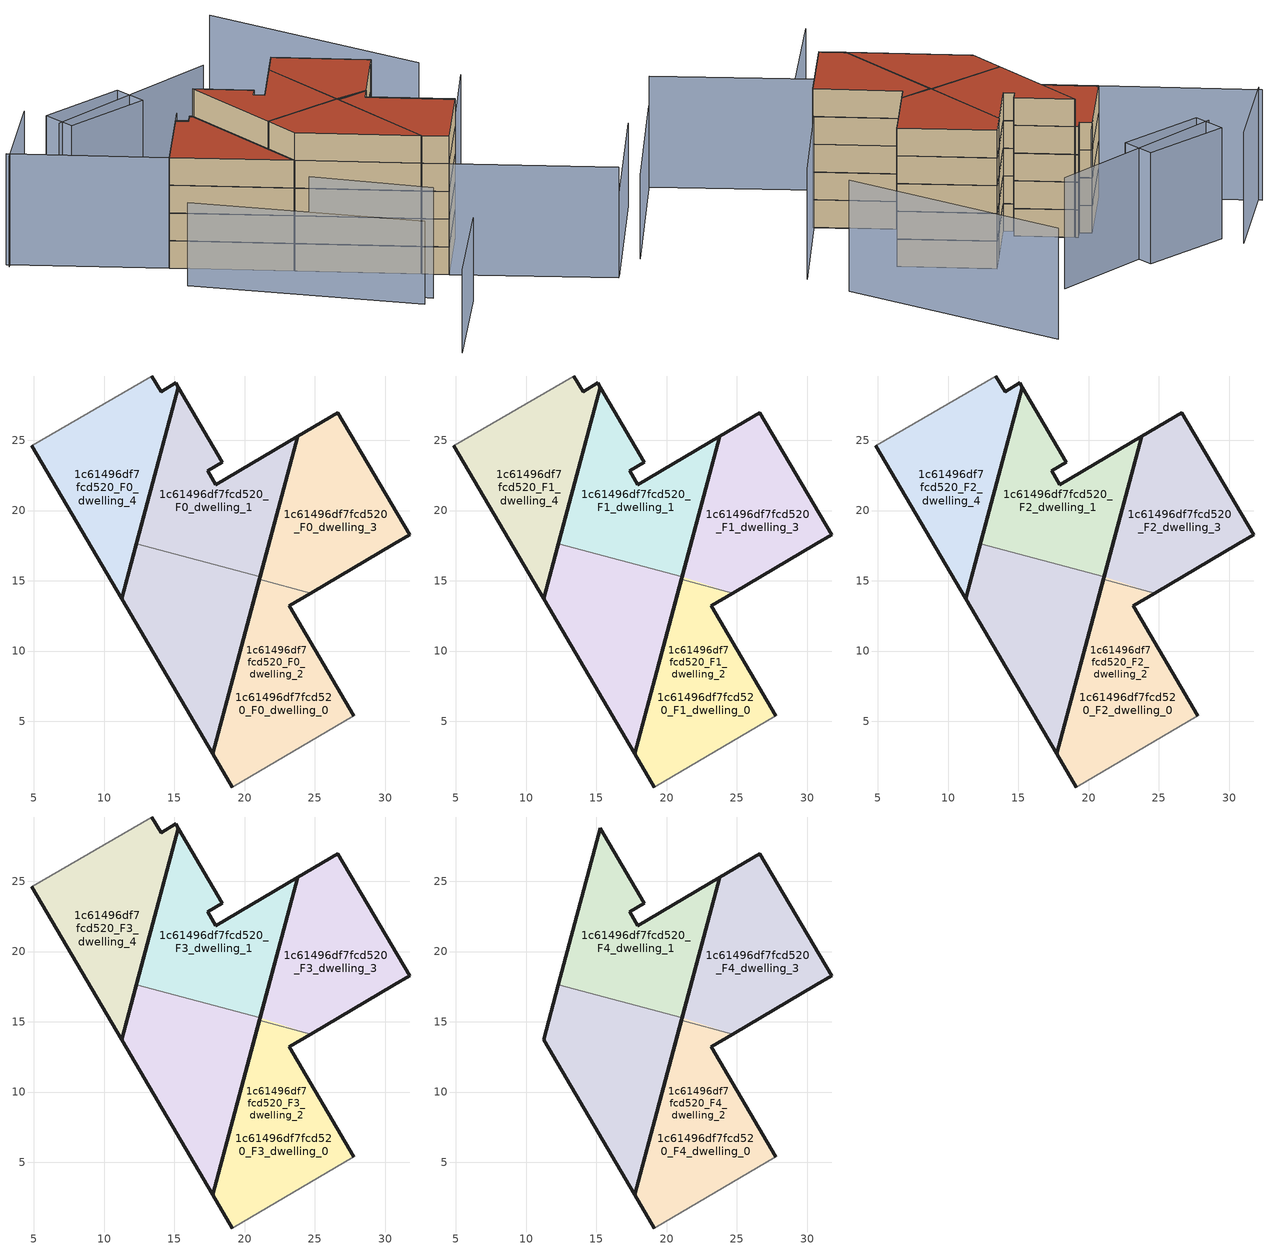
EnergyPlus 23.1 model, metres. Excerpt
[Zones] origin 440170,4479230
1c61496df7fcd520_F0_dwelling_0
 floor ground (EU_floor_Construction): 17.72,2.71 21.1,15.29 12.31,17.65 11.25,13.71 z0; 27.75,5.41 23.18,13.22 24.71,14.12 21.05,15.1 17.72,2.71 19.12,0.33 z0
 wall outside (EU_wall_Construction): 19.12,0.33 17.72,2.71 21.05,15.1 / 24.71,14.12 23.18,13.22 27.75,5.41 z0:3
 wall adiabatic (EU_wall_Construction): 27.75,5.41 19.12,0.33 z0:3
 wall to 1c61496df7fcd520_F0_dwelling_1 (EU_wall_Construction): 21.05,15.1 24.71,14.12 z0:3
1c61496df7fcd520_F0_dwelling_1
 floor ground (EU_floor_Construction): 17.72,2.71 21.1,15.29 12.31,17.65 11.25,13.71 z0; 24.71,14.12 21.1,15.29 21.05,15.1 z0; 21.1,15.29 23.78,25.28 17.94,21.84 17.38,22.83 18.42,23.45 15.29,28.77 12.31,17.65 z0; 30.65,17.62 31.76,18.27 26.63,26.96 23.78,25.28 21.1,15.29 24.71,14.12 z0
 wall outside (EU_wall_Construction): 21.05,15.1 23.78,25.28 26.63,26.96 31.76,18.27 30.65,17.62 24.71,14.12 z0:3
1c61496df7fcd520_F0_dwelling_2
 floor ground (EU_floor_Construction): 17.72,2.71 21.1,15.29 12.31,17.65 11.25,13.71 z0; 27.75,5.41 23.18,13.22 24.71,14.12 21.05,15.1 17.72,2.71 19.12,0.33 z0; 24.71,14.12 21.1,15.29 21.05,15.1 z0; 30.65,17.62 31.76,18.27 26.63,26.96 23.78,25.28 21.1,15.29 24.71,14.12 z0
 wall outside (EU_wall_Construction): 21.1,15.29 17.72,2.71 11.25,13.71 12.31,17.65 z0:3
 wall to 1c61496df7fcd520_F0_dwelling_3 (EU_wall_Construction): 12.31,17.65 21.1,15.29 z0:3
1c61496df7fcd520_F0_dwelling_3
 floor ground (EU_floor_Construction): 21.1,15.29 23.78,25.28 17.94,21.84 17.38,22.83 18.42,23.45 15.29,28.77 12.31,17.65 z0; 30.65,17.62 31.76,18.27 26.63,26.96 23.78,25.28 21.05,15.1 24.71,14.12 z0
 wall outside (EU_wall_Construction): 12.31,17.65 15.29,28.77 18.42,23.45 17.38,22.83 17.94,21.84 23.78,25.28 21.1,15.29 z0:3
1c61496df7fcd520_F0_dwelling_4
 floor ground (EU_floor_Construction): 11.25,13.71 15.29,28.77 15.11,29.08 14.06,28.45 13.38,29.57 4.84,24.6 z0
 wall outside (EU_wall_Construction): 13.38,29.57 14.06,28.45 15.11,29.08 15.29,28.77 11.25,13.71 4.84,24.6 z0:3
 wall adiabatic (EU_wall_Construction): 4.84,24.6 13.38,29.57 z0:3
1c61496df7fcd520_F1_dwelling_0
 floor outside (EU_floor_Construction): 27.75,5.41 23.18,13.22 24.71,14.12 21.05,15.1 17.72,2.71 19.12,0.33 z3
 floor to 1c61496df7fcd520_F0_dwelling_0 (EU_floor_Construction): 17.72,2.71 21.1,15.29 12.31,17.65 11.25,13.71 z3
 wall outside (EU_wall_Construction): 19.12,0.33 17.72,2.71 21.05,15.1 / 24.71,14.12 23.18,13.22 27.75,5.41 z3:6
 wall adiabatic (EU_wall_Construction): 27.75,5.41 19.12,0.33 z3:6
 wall to 1c61496df7fcd520_F1_dwelling_1 (EU_wall_Construction): 21.05,15.1 24.71,14.12 z3:6
1c61496df7fcd520_F1_dwelling_1
 floor outside (EU_floor_Construction): 21.1,15.29 23.78,25.28 17.94,21.84 17.38,22.83 18.42,23.45 15.29,28.77 12.31,17.65 z3
 floor to 1c61496df7fcd520_F0_dwelling_1 (EU_floor_Construction): 30.65,17.62 31.76,18.27 26.63,26.96 23.78,25.28 21.1,15.29 24.71,14.12 z3; 17.72,2.71 21.1,15.29 12.31,17.65 11.25,13.71 z3; 24.71,14.12 21.1,15.29 21.05,15.1 z3
 wall outside (EU_wall_Construction): 21.05,15.1 23.78,25.28 26.63,26.96 31.76,18.27 30.65,17.62 24.71,14.12 z3:6
1c61496df7fcd520_F1_dwelling_2
 floor outside (EU_floor_Construction): 17.72,2.71 21.1,15.29 12.31,17.65 11.25,13.71 z3; 24.71,14.12 21.1,15.29 21.05,15.1 z3
 floor to 1c61496df7fcd520_F0_dwelling_2 (EU_floor_Construction): 27.75,5.41 23.18,13.22 24.71,14.12 21.05,15.1 17.72,2.71 19.12,0.33 z3; 30.65,17.62 31.76,18.27 26.63,26.96 23.78,25.28 21.1,15.29 24.71,14.12 z3
 wall outside (EU_wall_Construction): 21.1,15.29 17.72,2.71 11.25,13.71 12.31,17.65 z3:6
 wall to 1c61496df7fcd520_F1_dwelling_3 (EU_wall_Construction): 12.31,17.65 21.1,15.29 z3:6
1c61496df7fcd520_F1_dwelling_3
 floor to 1c61496df7fcd520_F0_dwelling_3 (EU_floor_Construction): 21.1,15.29 23.78,25.28 17.94,21.84 17.38,22.83 18.42,23.45 15.29,28.77 12.31,17.65 z3; 30.65,17.62 31.76,18.27 26.63,26.96 23.78,25.28 21.05,15.1 24.71,14.12 z3
 wall outside (EU_wall_Construction): 12.31,17.65 15.29,28.77 18.42,23.45 17.38,22.83 17.94,21.84 23.78,25.28 21.1,15.29 z3:6
1c61496df7fcd520_F1_dwelling_4
 floor to 1c61496df7fcd520_F0_dwelling_4 (EU_floor_Construction): 11.25,13.71 15.29,28.77 15.11,29.08 14.06,28.45 13.38,29.57 4.84,24.6 z3
 wall outside (EU_wall_Construction): 13.38,29.57 14.06,28.45 15.11,29.08 15.29,28.77 11.25,13.71 4.84,24.6 z3:6
 wall adiabatic (EU_wall_Construction): 4.84,24.6 13.38,29.57 z3:6
1c61496df7fcd520_F2_dwelling_0
 floor outside (EU_floor_Construction): 27.75,5.41 23.18,13.22 24.71,14.12 21.05,15.1 17.72,2.71 19.12,0.33 z6
 floor to 1c61496df7fcd520_F1_dwelling_0 (EU_floor_Construction): 17.72,2.71 21.1,15.29 12.31,17.65 11.25,13.71 z6
 wall outside (EU_wall_Construction): 19.12,0.33 17.72,2.71 21.05,15.1 / 24.71,14.12 23.18,13.22 27.75,5.41 z6:9
 wall adiabatic (EU_wall_Construction): 27.75,5.41 19.12,0.33 z6:9
 wall to 1c61496df7fcd520_F2_dwelling_1 (EU_wall_Construction): 21.05,15.1 24.71,14.12 z6:9
1c61496df7fcd520_F2_dwelling_1
 floor outside (EU_floor_Construction): 21.1,15.29 23.78,25.28 17.94,21.84 17.38,22.83 18.42,23.45 15.29,28.77 12.31,17.65 z6
 floor to 1c61496df7fcd520_F1_dwelling_1 (EU_floor_Construction): 30.65,17.62 31.76,18.27 26.63,26.96 23.78,25.28 21.1,15.29 24.71,14.12 z6; 17.72,2.71 21.1,15.29 12.31,17.65 11.25,13.71 z6; 24.71,14.12 21.1,15.29 21.05,15.1 z6
 wall outside (EU_wall_Construction): 21.05,15.1 23.78,25.28 26.63,26.96 31.76,18.27 30.65,17.62 24.71,14.12 z6:9
1c61496df7fcd520_F2_dwelling_2
 floor outside (EU_floor_Construction): 17.72,2.71 21.1,15.29 12.31,17.65 11.25,13.71 z6; 24.71,14.12 21.1,15.29 21.05,15.1 z6
 floor to 1c61496df7fcd520_F1_dwelling_2 (EU_floor_Construction): 27.75,5.41 23.18,13.22 24.71,14.12 21.05,15.1 17.72,2.71 19.12,0.33 z6; 30.65,17.62 31.76,18.27 26.63,26.96 23.78,25.28 21.1,15.29 24.71,14.12 z6
 wall outside (EU_wall_Construction): 21.1,15.29 17.72,2.71 11.25,13.71 12.31,17.65 z6:9
 wall to 1c61496df7fcd520_F2_dwelling_3 (EU_wall_Construction): 12.31,17.65 21.1,15.29 z6:9
1c61496df7fcd520_F2_dwelling_3
 floor to 1c61496df7fcd520_F1_dwelling_3 (EU_floor_Construction): 21.1,15.29 23.78,25.28 17.94,21.84 17.38,22.83 18.42,23.45 15.29,28.77 12.31,17.65 z6; 30.65,17.62 31.76,18.27 26.63,26.96 23.78,25.28 21.05,15.1 24.71,14.12 z6
 wall outside (EU_wall_Construction): 12.31,17.65 15.29,28.77 18.42,23.45 17.38,22.83 17.94,21.84 23.78,25.28 21.1,15.29 z6:9
1c61496df7fcd520_F2_dwelling_4
 floor to 1c61496df7fcd520_F1_dwelling_4 (EU_floor_Construction): 11.25,13.71 15.29,28.77 15.11,29.08 14.06,28.45 13.38,29.57 4.84,24.6 z6
 wall outside (EU_wall_Construction): 13.38,29.57 14.06,28.45 15.11,29.08 15.29,28.77 11.25,13.71 4.84,24.6 z6:9
 wall adiabatic (EU_wall_Construction): 4.84,24.6 13.38,29.57 z6:9
1c61496df7fcd520_F3_dwelling_0
 floor outside (EU_floor_Construction): 27.75,5.41 23.18,13.22 24.71,14.12 21.05,15.1 17.72,2.71 19.12,0.33 z9
 floor to 1c61496df7fcd520_F2_dwelling_0 (EU_floor_Construction): 17.72,2.71 21.1,15.29 12.31,17.65 11.25,13.71 z9
 wall outside (EU_wall_Construction): 19.12,0.33 17.72,2.71 21.05,15.1 / 24.71,14.12 23.18,13.22 27.75,5.41 z9:12
 wall adiabatic (EU_wall_Construction): 27.75,5.41 19.12,0.33 z9:12
 wall to 1c61496df7fcd520_F3_dwelling_1 (EU_wall_Construction): 21.05,15.1 24.71,14.12 z9:12
1c61496df7fcd520_F3_dwelling_1
 floor outside (EU_floor_Construction): 21.1,15.29 23.78,25.28 17.94,21.84 17.38,22.83 18.42,23.45 15.29,28.77 12.31,17.65 z9
 floor to 1c61496df7fcd520_F2_dwelling_1 (EU_floor_Construction): 30.65,17.62 31.76,18.27 26.63,26.96 23.78,25.28 21.1,15.29 24.71,14.12 z9; 17.72,2.71 21.1,15.29 12.31,17.65 11.25,13.71 z9; 24.71,14.12 21.1,15.29 21.05,15.1 z9
 wall outside (EU_wall_Construction): 21.05,15.1 23.78,25.28 26.63,26.96 31.76,18.27 30.65,17.62 24.71,14.12 z9:12
1c61496df7fcd520_F3_dwelling_2
 floor outside (EU_floor_Construction): 17.72,2.71 21.1,15.29 12.31,17.65 11.25,13.71 z9; 24.71,14.12 21.1,15.29 21.05,15.1 z9
 floor to 1c61496df7fcd520_F2_dwelling_2 (EU_floor_Construction): 27.75,5.41 23.18,13.22 24.71,14.12 21.05,15.1 17.72,2.71 19.12,0.33 z9; 30.65,17.62 31.76,18.27 26.63,26.96 23.78,25.28 21.1,15.29 24.71,14.12 z9
 wall outside (EU_wall_Construction): 21.1,15.29 17.72,2.71 11.25,13.71 12.31,17.65 z9:12
 wall to 1c61496df7fcd520_F3_dwelling_3 (EU_wall_Construction): 12.31,17.65 21.1,15.29 z9:12
1c61496df7fcd520_F3_dwelling_3
 floor to 1c61496df7fcd520_F2_dwelling_3 (EU_floor_Construction): 21.1,15.29 23.78,25.28 17.94,21.84 17.38,22.83 18.42,23.45 15.29,28.77 12.31,17.65 z9; 30.65,17.62 31.76,18.27 26.63,26.96 23.78,25.28 21.05,15.1 24.71,14.12 z9
 wall outside (EU_wall_Construction): 12.31,17.65 15.29,28.77 18.42,23.45 17.38,22.83 17.94,21.84 23.78,25.28 21.1,15.29 z9:12
1c61496df7fcd520_F3_dwelling_4
 floor to 1c61496df7fcd520_F2_dwelling_4 (EU_floor_Construction): 11.25,13.71 15.29,28.77 15.11,29.08 14.06,28.45 13.38,29.57 4.84,24.6 z9
 wall outside (EU_wall_Construction): 13.38,29.57 14.06,28.45 15.11,29.08 15.29,28.77 11.25,13.71 4.84,24.6 z9:12
 wall adiabatic (EU_wall_Construction): 4.84,24.6 13.38,29.57 z9:12
 roof outside (EU_roof_Construction): 15.11,29.08 15.29,28.77 11.25,13.71 4.84,24.6 13.38,29.57 14.06,28.45 z12
1c61496df7fcd520_F4_dwelling_0
 floor outside (EU_floor_Construction): 27.75,5.41 23.18,13.22 24.71,14.12 21.05,15.1 17.72,2.71 19.12,0.33 z12
 floor to 1c61496df7fcd520_F3_dwelling_0 (EU_floor_Construction): 17.72,2.71 21.1,15.29 12.31,17.65 11.25,13.71 z12
 wall outside (EU_wall_Construction): 19.12,0.33 17.72,2.71 21.05,15.1 / 24.71,14.12 23.18,13.22 27.75,5.41 z12:15
 wall adiabatic (EU_wall_Construction): 27.75,5.41 19.12,0.33 z12:15
 wall to 1c61496df7fcd520_F4_dwelling_1 (EU_wall_Construction): 21.05,15.1 24.71,14.12 z12:15
 roof outside (EU_roof_Construction): 21.1,15.29 17.72,2.71 11.25,13.71 12.31,17.65 z15; 24.71,14.12 23.18,13.22 27.75,5.41 19.12,0.33 17.72,2.71 21.05,15.1 z15
1c61496df7fcd520_F4_dwelling_1
 floor outside (EU_floor_Construction): 21.1,15.29 23.78,25.28 17.94,21.84 17.38,22.83 18.42,23.45 15.29,28.77 12.31,17.65 z12
 floor to 1c61496df7fcd520_F3_dwelling_1 (EU_floor_Construction): 30.65,17.62 31.76,18.27 26.63,26.96 23.78,25.28 21.1,15.29 24.71,14.12 z12; 17.72,2.71 21.1,15.29 12.31,17.65 11.25,13.71 z12; 24.71,14.12 21.1,15.29 21.05,15.1 z12
 wall outside (EU_wall_Construction): 21.05,15.1 23.78,25.28 26.63,26.96 31.76,18.27 30.65,17.62 24.71,14.12 z12:15
 roof outside (EU_roof_Construction): 17.72,2.71 21.1,15.29 12.31,17.65 11.25,13.71 z15; 24.71,14.12 21.1,15.29 21.05,15.1 z15; 21.1,15.29 23.78,25.28 17.94,21.84 17.38,22.83 18.42,23.45 15.29,28.77 12.31,17.65 z15; 30.65,17.62 31.76,18.27 26.63,26.96 23.78,25.28 21.1,15.29 24.71,14.12 z15
1c61496df7fcd520_F4_dwelling_2
 floor outside (EU_floor_Construction): 17.72,2.71 21.1,15.29 12.31,17.65 11.25,13.71 z12; 24.71,14.12 21.1,15.29 21.05,15.1 z12
 floor to 1c61496df7fcd520_F3_dwelling_2 (EU_floor_Construction): 27.75,5.41 23.18,13.22 24.71,14.12 21.05,15.1 17.72,2.71 19.12,0.33 z12; 30.65,17.62 31.76,18.27 26.63,26.96 23.78,25.28 21.1,15.29 24.71,14.12 z12
 wall outside (EU_wall_Construction): 21.1,15.29 17.72,2.71 11.25,13.71 12.31,17.65 z12:15
 wall to 1c61496df7fcd520_F4_dwelling_3 (EU_wall_Construction): 12.31,17.65 21.1,15.29 z12:15
 roof outside (EU_roof_Construction): 21.1,15.29 17.72,2.71 11.25,13.71 12.31,17.65 z15; 24.71,14.12 23.18,13.22 27.75,5.41 19.12,0.33 17.72,2.71 21.05,15.1 z15; 24.71,14.12 21.05,15.1 21.1,15.29 z15; 26.63,26.96 31.76,18.27 30.65,17.62 24.71,14.12 21.1,15.29 23.78,25.28 z15
1c61496df7fcd520_F4_dwelling_3
 floor to 1c61496df7fcd520_F3_dwelling_3 (EU_floor_Construction): 21.1,15.29 23.78,25.28 17.94,21.84 17.38,22.83 18.42,23.45 15.29,28.77 12.31,17.65 z12; 30.65,17.62 31.76,18.27 26.63,26.96 23.78,25.28 21.05,15.1 24.71,14.12 z12
 wall outside (EU_wall_Construction): 12.31,17.65 15.29,28.77 18.42,23.45 17.38,22.83 17.94,21.84 23.78,25.28 21.1,15.29 z12:15
 roof outside (EU_roof_Construction): 26.63,26.96 31.76,18.27 30.65,17.62 24.71,14.12 21.05,15.1 23.78,25.28 z15; 23.78,25.28 21.1,15.29 12.31,17.65 15.29,28.77 18.42,23.45 17.38,22.83 17.94,21.84 z15
shading: 39.83,17.97 38.76,42.52 / 15.12,30.59 4.85,24.59 / 4.85,24.59 -3.43,38.75 / 7.05,43.59 -3.79,38.14 / 27.21,35.54 6.33,38.89 / 8.42,10.07 12.99,-1.83 / 27.94,-14.24 19.12,0.33 / 19.12,0.33 39.57,12.71 / 7.29,41.08 16.84,38.95 / 16.84,38.95 16.03,35.33 / 16.03,35.33 6.48,37.46 / 6.48,37.46 7.29,41.08 z0:12; 2.04,20.47 11.19,-2.03 / 2.51,-12.42 14.71,-5.53 / 28.38,-13.97 44.33,-4.31 z0:9
[Building]
EU S2 Campaign: North Axis=0; Terrain=City; Solar Distribution=FullExterior
[Site:Location]
Madrid: Latitude=40.5; Longitude=-3.5; Time Zone=1; Elevation=609
[SizingPeriod:WeatherFileDays]
AnnualSizingPeriod: Begin Month=1; Begin Day of Month=1; End Month=12; End Day of Month=31; Day of Week for Start Day=Monday; Use Weather File Daylight Saving Period=No; Use Weather File Rain and Snow Indicators=No
[MATERIAL]
EU_InternalMass_Material: Roughness=MediumRough; Thickness=0.1; Conductivity=1; Density=1800; Specific Heat=900; Thermal Absorptance=0.9; Solar Absorptance=0.7; Visible Absorptance=0.7
[MATERIAL:NOMASS] Roughness=MediumRough; Thermal Absorptance=0.9; Solar Absorptance=0.7; Visible Absorptance=0.7
Name | Thermal Resistance
EU_wall_NoMass | 1.60022
EU_roof_NoMass | 1.57597
EU_floor_NoMass | 0.470652
[CONSTRUCTION]
EU_wall_Construction: EU_wall_NoMass
EU_roof_Construction: EU_roof_NoMass
EU_floor_Construction: EU_floor_NoMass
EU_InternalMass_Construction: EU_InternalMass_Material
[ZONE] Type=1; Multiplier=1; Ceiling Height=autocalculate; Floor Area=autocalculate; Part of Total Floor Area=Yes
Name | Volume
1c61496df7fcd520_F0_dwelling_0; 1c61496df7fcd520_F1_dwelling_0; 1c61496df7fcd520_F2_dwelling_0; 1c61496df7fcd520_F3_dwelling_0; 1c61496df7fcd520_F4_dwelling_0 | 467.109
1c61496df7fcd520_F0_dwelling_1; 1c61496df7fcd520_F1_dwelling_1; 1c61496df7fcd520_F2_dwelling_1; 1c61496df7fcd520_F3_dwelling_1; 1c61496df7fcd520_F4_dwelling_1 | 700.674
1c61496df7fcd520_F0_dwelling_2 | 700.676
1c61496df7fcd520_F1_dwelling_2; 1c61496df7fcd520_F2_dwelling_2; 1c61496df7fcd520_F3_dwelling_2; 1c61496df7fcd520_F4_dwelling_2 | 700.678
1c61496df7fcd520_F0_dwelling_3 | 467.134
1c61496df7fcd520_F1_dwelling_3; 1c61496df7fcd520_F2_dwelling_3; 1c61496df7fcd520_F3_dwelling_3; 1c61496df7fcd520_F4_dwelling_3 | 467.135
1c61496df7fcd520_F0_dwelling_4; 1c61496df7fcd520_F1_dwelling_4; 1c61496df7fcd520_F2_dwelling_4; 1c61496df7fcd520_F3_dwelling_4 | 233.558
[INTERNALMASS] Construction=EU_InternalMass_Construction
Name | Zone or ZoneList | Surface Area
1c61496df7fcd520_F0_dwelling_0_EU_InternalMass | 1c61496df7fcd520_F0_dwelling_0 | 77.8579
1c61496df7fcd520_F0_dwelling_1_EU_InternalMass | 1c61496df7fcd520_F0_dwelling_1 | 77.8554
1c61496df7fcd520_F0_dwelling_2_EU_InternalMass | 1c61496df7fcd520_F0_dwelling_2 | 77.8472
1c61496df7fcd520_F0_dwelling_3_EU_InternalMass | 1c61496df7fcd520_F0_dwelling_3 | 77.8559
1c61496df7fcd520_F0_dwelling_4_EU_InternalMass | 1c61496df7fcd520_F0_dwelling_4 | 77.8528
1c61496df7fcd520_F1_dwelling_0_EU_InternalMass | 1c61496df7fcd520_F1_dwelling_0 | 77.8579
1c61496df7fcd520_F1_dwelling_1_EU_InternalMass | 1c61496df7fcd520_F1_dwelling_1 | 77.8554
1c61496df7fcd520_F1_dwelling_2_EU_InternalMass | 1c61496df7fcd520_F1_dwelling_2 | 77.8472
1c61496df7fcd520_F1_dwelling_3_EU_InternalMass | 1c61496df7fcd520_F1_dwelling_3 | 77.8559
1c61496df7fcd520_F1_dwelling_4_EU_InternalMass | 1c61496df7fcd520_F1_dwelling_4 | 77.8528
1c61496df7fcd520_F2_dwelling_0_EU_InternalMass | 1c61496df7fcd520_F2_dwelling_0 | 77.8579
1c61496df7fcd520_F2_dwelling_1_EU_InternalMass | 1c61496df7fcd520_F2_dwelling_1 | 77.8554
1c61496df7fcd520_F2_dwelling_2_EU_InternalMass | 1c61496df7fcd520_F2_dwelling_2 | 77.8472
1c61496df7fcd520_F2_dwelling_3_EU_InternalMass | 1c61496df7fcd520_F2_dwelling_3 | 77.8559
1c61496df7fcd520_F2_dwelling_4_EU_InternalMass | 1c61496df7fcd520_F2_dwelling_4 | 77.8528
1c61496df7fcd520_F3_dwelling_0_EU_InternalMass | 1c61496df7fcd520_F3_dwelling_0 | 77.8579
1c61496df7fcd520_F3_dwelling_1_EU_InternalMass | 1c61496df7fcd520_F3_dwelling_1 | 77.8554
1c61496df7fcd520_F3_dwelling_2_EU_InternalMass | 1c61496df7fcd520_F3_dwelling_2 | 77.8472
1c61496df7fcd520_F3_dwelling_3_EU_InternalMass | 1c61496df7fcd520_F3_dwelling_3 | 77.8559
1c61496df7fcd520_F3_dwelling_4_EU_InternalMass | 1c61496df7fcd520_F3_dwelling_4 | 77.8528
1c61496df7fcd520_F4_dwelling_0_EU_InternalMass | 1c61496df7fcd520_F4_dwelling_0 | 97.3146
1c61496df7fcd520_F4_dwelling_1_EU_InternalMass | 1c61496df7fcd520_F4_dwelling_1 | 97.319
1c61496df7fcd520_F4_dwelling_2_EU_InternalMass | 1c61496df7fcd520_F4_dwelling_2 | 97.3168
1c61496df7fcd520_F4_dwelling_3_EU_InternalMass | 1c61496df7fcd520_F4_dwelling_3 | 97.3154
[OTHEREQUIPMENT] Fuel Type=Electricity; Design Level Calculation Method=Watts/Area; Power per Zone Floor Area=1; Fraction Latent=0; Fraction Radiant=0; Fraction Lost=0; Carbon Dioxide Generation Rate=0; EndUse Subcategory=EU_Step8_InternalGains
Name | Zone or ZoneList or Space or SpaceList | Schedule
EU_Step8_InternalGain_1c61496df7fcd520_F0_dwelling_0_f000 | 1c61496df7fcd520_F0_dwelling_0 | EU_Step8_GainSchedule_1c61496df7fcd520_F0_dwelling_0_f000
EU_Step8_InternalGain_1c61496df7fcd520_F0_dwelling_1_f000 | 1c61496df7fcd520_F0_dwelling_1 | EU_Step8_GainSchedule_1c61496df7fcd520_F0_dwelling_1_f000
EU_Step8_InternalGain_1c61496df7fcd520_F0_dwelling_2_f000 | 1c61496df7fcd520_F0_dwelling_2 | EU_Step8_GainSchedule_1c61496df7fcd520_F0_dwelling_2_f000
EU_Step8_InternalGain_1c61496df7fcd520_F0_dwelling_3_f000 | 1c61496df7fcd520_F0_dwelling_3 | EU_Step8_GainSchedule_1c61496df7fcd520_F0_dwelling_3_f000
EU_Step8_InternalGain_1c61496df7fcd520_F0_dwelling_4_f000 | 1c61496df7fcd520_F0_dwelling_4 | EU_Step8_GainSchedule_1c61496df7fcd520_F0_dwelling_4_f000
EU_Step8_InternalGain_1c61496df7fcd520_F1_dwelling_0_f000 | 1c61496df7fcd520_F1_dwelling_0 | EU_Step8_GainSchedule_1c61496df7fcd520_F1_dwelling_0_f000
EU_Step8_InternalGain_1c61496df7fcd520_F1_dwelling_1_f000 | 1c61496df7fcd520_F1_dwelling_1 | EU_Step8_GainSchedule_1c61496df7fcd520_F1_dwelling_1_f000
EU_Step8_InternalGain_1c61496df7fcd520_F1_dwelling_2_f000 | 1c61496df7fcd520_F1_dwelling_2 | EU_Step8_GainSchedule_1c61496df7fcd520_F1_dwelling_2_f000
EU_Step8_InternalGain_1c61496df7fcd520_F1_dwelling_3_f000 | 1c61496df7fcd520_F1_dwelling_3 | EU_Step8_GainSchedule_1c61496df7fcd520_F1_dwelling_3_f000
EU_Step8_InternalGain_1c61496df7fcd520_F1_dwelling_4_f000 | 1c61496df7fcd520_F1_dwelling_4 | EU_Step8_GainSchedule_1c61496df7fcd520_F1_dwelling_4_f000
EU_Step8_InternalGain_1c61496df7fcd520_F2_dwelling_0_f000 | 1c61496df7fcd520_F2_dwelling_0 | EU_Step8_GainSchedule_1c61496df7fcd520_F2_dwelling_0_f000
EU_Step8_InternalGain_1c61496df7fcd520_F2_dwelling_1_f000 | 1c61496df7fcd520_F2_dwelling_1 | EU_Step8_GainSchedule_1c61496df7fcd520_F2_dwelling_1_f000
EU_Step8_InternalGain_1c61496df7fcd520_F2_dwelling_2_f000 | 1c61496df7fcd520_F2_dwelling_2 | EU_Step8_GainSchedule_1c61496df7fcd520_F2_dwelling_2_f000
EU_Step8_InternalGain_1c61496df7fcd520_F2_dwelling_3_f000 | 1c61496df7fcd520_F2_dwelling_3 | EU_Step8_GainSchedule_1c61496df7fcd520_F2_dwelling_3_f000
EU_Step8_InternalGain_1c61496df7fcd520_F2_dwelling_4_f000 | 1c61496df7fcd520_F2_dwelling_4 | EU_Step8_GainSchedule_1c61496df7fcd520_F2_dwelling_4_f000
EU_Step8_InternalGain_1c61496df7fcd520_F3_dwelling_0_f000 | 1c61496df7fcd520_F3_dwelling_0 | EU_Step8_GainSchedule_1c61496df7fcd520_F3_dwelling_0_f000
EU_Step8_InternalGain_1c61496df7fcd520_F3_dwelling_1_f000 | 1c61496df7fcd520_F3_dwelling_1 | EU_Step8_GainSchedule_1c61496df7fcd520_F3_dwelling_1_f000
EU_Step8_InternalGain_1c61496df7fcd520_F3_dwelling_2_f000 | 1c61496df7fcd520_F3_dwelling_2 | EU_Step8_GainSchedule_1c61496df7fcd520_F3_dwelling_2_f000
EU_Step8_InternalGain_1c61496df7fcd520_F3_dwelling_3_f000 | 1c61496df7fcd520_F3_dwelling_3 | EU_Step8_GainSchedule_1c61496df7fcd520_F3_dwelling_3_f000
EU_Step8_InternalGain_1c61496df7fcd520_F3_dwelling_4_f000 | 1c61496df7fcd520_F3_dwelling_4 | EU_Step8_GainSchedule_1c61496df7fcd520_F3_dwelling_4_f000
EU_Step8_InternalGain_1c61496df7fcd520_F4_dwelling_0_f000 | 1c61496df7fcd520_F4_dwelling_0 | EU_Step8_GainSchedule_1c61496df7fcd520_F4_dwelling_0_f000
EU_Step8_InternalGain_1c61496df7fcd520_F4_dwelling_1_f000 | 1c61496df7fcd520_F4_dwelling_1 | EU_Step8_GainSchedule_1c61496df7fcd520_F4_dwelling_1_f000
EU_Step8_InternalGain_1c61496df7fcd520_F4_dwelling_2_f000 | 1c61496df7fcd520_F4_dwelling_2 | EU_Step8_GainSchedule_1c61496df7fcd520_F4_dwelling_2_f000
EU_Step8_InternalGain_1c61496df7fcd520_F4_dwelling_3_f000 | 1c61496df7fcd520_F4_dwelling_3 | EU_Step8_GainSchedule_1c61496df7fcd520_F4_dwelling_3_f000
[ZONEVENTILATION:DESIGNFLOWRATE] Schedule=EU_AlwaysOn; Design Flow Rate Calculation Method=AirChanges/Hour; Air Changes per Hour=0.480704; Ventilation Type=Natural; Fan Pressure Rise=0; Fan Total Efficiency=1; Constant Term Coefficient=1; Temperature Term Coefficient=0; Velocity Term Coefficient=0; Velocity Squared Term Coefficient=0; Minimum Indoor Temperature=-100; Maximum Indoor Temperature=100; Delta Temperature=-100; Minimum Outdoor Temperature=-100; Maximum Outdoor Temperature=100; Maximum Wind Speed=40
Name | Zone or ZoneList or Space or SpaceList
EU_ConstantAir_1c61496df7fcd520_F0_dwelling_0 | 1c61496df7fcd520_F0_dwelling_0
EU_ConstantAir_1c61496df7fcd520_F0_dwelling_1 | 1c61496df7fcd520_F0_dwelling_1
EU_ConstantAir_1c61496df7fcd520_F0_dwelling_2 | 1c61496df7fcd520_F0_dwelling_2
EU_ConstantAir_1c61496df7fcd520_F0_dwelling_3 | 1c61496df7fcd520_F0_dwelling_3
EU_ConstantAir_1c61496df7fcd520_F0_dwelling_4 | 1c61496df7fcd520_F0_dwelling_4
EU_ConstantAir_1c61496df7fcd520_F1_dwelling_0 | 1c61496df7fcd520_F1_dwelling_0
EU_ConstantAir_1c61496df7fcd520_F1_dwelling_1 | 1c61496df7fcd520_F1_dwelling_1
EU_ConstantAir_1c61496df7fcd520_F1_dwelling_2 | 1c61496df7fcd520_F1_dwelling_2
EU_ConstantAir_1c61496df7fcd520_F1_dwelling_3 | 1c61496df7fcd520_F1_dwelling_3
EU_ConstantAir_1c61496df7fcd520_F1_dwelling_4 | 1c61496df7fcd520_F1_dwelling_4
EU_ConstantAir_1c61496df7fcd520_F2_dwelling_0 | 1c61496df7fcd520_F2_dwelling_0
EU_ConstantAir_1c61496df7fcd520_F2_dwelling_1 | 1c61496df7fcd520_F2_dwelling_1
EU_ConstantAir_1c61496df7fcd520_F2_dwelling_2 | 1c61496df7fcd520_F2_dwelling_2
EU_ConstantAir_1c61496df7fcd520_F2_dwelling_3 | 1c61496df7fcd520_F2_dwelling_3
EU_ConstantAir_1c61496df7fcd520_F2_dwelling_4 | 1c61496df7fcd520_F2_dwelling_4
EU_ConstantAir_1c61496df7fcd520_F3_dwelling_0 | 1c61496df7fcd520_F3_dwelling_0
EU_ConstantAir_1c61496df7fcd520_F3_dwelling_1 | 1c61496df7fcd520_F3_dwelling_1
EU_ConstantAir_1c61496df7fcd520_F3_dwelling_2 | 1c61496df7fcd520_F3_dwelling_2
EU_ConstantAir_1c61496df7fcd520_F3_dwelling_3 | 1c61496df7fcd520_F3_dwelling_3
EU_ConstantAir_1c61496df7fcd520_F3_dwelling_4 | 1c61496df7fcd520_F3_dwelling_4
EU_ConstantAir_1c61496df7fcd520_F4_dwelling_0 | 1c61496df7fcd520_F4_dwelling_0
EU_ConstantAir_1c61496df7fcd520_F4_dwelling_1 | 1c61496df7fcd520_F4_dwelling_1
EU_ConstantAir_1c61496df7fcd520_F4_dwelling_2 | 1c61496df7fcd520_F4_dwelling_2
EU_ConstantAir_1c61496df7fcd520_F4_dwelling_3 | 1c61496df7fcd520_F4_dwelling_3
[HVACTEMPLATE:THERMOSTAT] Constant Heating Setpoint=20; Constant Cooling Setpoint=50
EU_HeatOnly_1c61496df7fcd520_F0_dwelling_0; EU_HeatOnly_1c61496df7fcd520_F0_dwelling_1; EU_HeatOnly_1c61496df7fcd520_F0_dwelling_2; EU_HeatOnly_1c61496df7fcd520_F0_dwelling_3; EU_HeatOnly_1c61496df7fcd520_F0_dwelling_4; EU_HeatOnly_1c61496df7fcd520_F1_dwelling_0; EU_HeatOnly_1c61496df7fcd520_F1_dwelling_1; EU_HeatOnly_1c61496df7fcd520_F1_dwelling_2; EU_HeatOnly_1c61496df7fcd520_F1_dwelling_3; EU_HeatOnly_1c61496df7fcd520_F1_dwelling_4; EU_HeatOnly_1c61496df7fcd520_F2_dwelling_0; EU_HeatOnly_1c61496df7fcd520_F2_dwelling_1; EU_HeatOnly_1c61496df7fcd520_F2_dwelling_2; EU_HeatOnly_1c61496df7fcd520_F2_dwelling_3; EU_HeatOnly_1c61496df7fcd520_F2_dwelling_4; EU_HeatOnly_1c61496df7fcd520_F3_dwelling_0; EU_HeatOnly_1c61496df7fcd520_F3_dwelling_1; EU_HeatOnly_1c61496df7fcd520_F3_dwelling_2; EU_HeatOnly_1c61496df7fcd520_F3_dwelling_3; EU_HeatOnly_1c61496df7fcd520_F3_dwelling_4; EU_HeatOnly_1c61496df7fcd520_F4_dwelling_0; EU_HeatOnly_1c61496df7fcd520_F4_dwelling_1; EU_HeatOnly_1c61496df7fcd520_F4_dwelling_2; EU_HeatOnly_1c61496df7fcd520_F4_dwelling_3
[HVACTEMPLATE:ZONE:IDEALLOADSAIRSYSTEM] System Availability Schedule=EU_AlwaysOn; Maximum Heating Supply Air Temperature=50; Minimum Cooling Supply Air Temperature=13; Maximum Heating Supply Air Humidity Ratio=0.0156; Minimum Cooling Supply Air Humidity Ratio=0.0077; Heating Limit=NoLimit; Cooling Limit=NoLimit; Heating Availability Schedule=EU_AlwaysOn; Cooling Availability Schedule=EU_CoolingOff; Dehumidification Control Type=ConstantSensibleHeatRatio; Cooling Sensible Heat Ratio=0.7; Dehumidification Setpoint=60; Humidification Control Type=None; Humidification Setpoint=30; Outdoor Air Method=None; Outdoor Air Flow Rate per Person=0.00944; Outdoor Air Flow Rate per Zone Floor Area=0; Outdoor Air Flow Rate per Zone=0; Demand Controlled Ventilation Type=None; Outdoor Air Economizer Type=NoEconomizer; Heat Recovery Type=None; Sensible Heat Recovery Effectiveness=0.7; Latent Heat Recovery Effectiveness=0.65
Name | Template Thermostat
1c61496df7fcd520_F0_dwelling_0 | EU_HeatOnly_1c61496df7fcd520_F0_dwelling_0
1c61496df7fcd520_F0_dwelling_1 | EU_HeatOnly_1c61496df7fcd520_F0_dwelling_1
1c61496df7fcd520_F0_dwelling_2 | EU_HeatOnly_1c61496df7fcd520_F0_dwelling_2
1c61496df7fcd520_F0_dwelling_3 | EU_HeatOnly_1c61496df7fcd520_F0_dwelling_3
1c61496df7fcd520_F0_dwelling_4 | EU_HeatOnly_1c61496df7fcd520_F0_dwelling_4
1c61496df7fcd520_F1_dwelling_0 | EU_HeatOnly_1c61496df7fcd520_F1_dwelling_0
1c61496df7fcd520_F1_dwelling_1 | EU_HeatOnly_1c61496df7fcd520_F1_dwelling_1
1c61496df7fcd520_F1_dwelling_2 | EU_HeatOnly_1c61496df7fcd520_F1_dwelling_2
1c61496df7fcd520_F1_dwelling_3 | EU_HeatOnly_1c61496df7fcd520_F1_dwelling_3
1c61496df7fcd520_F1_dwelling_4 | EU_HeatOnly_1c61496df7fcd520_F1_dwelling_4
1c61496df7fcd520_F2_dwelling_0 | EU_HeatOnly_1c61496df7fcd520_F2_dwelling_0
1c61496df7fcd520_F2_dwelling_1 | EU_HeatOnly_1c61496df7fcd520_F2_dwelling_1
1c61496df7fcd520_F2_dwelling_2 | EU_HeatOnly_1c61496df7fcd520_F2_dwelling_2
1c61496df7fcd520_F2_dwelling_3 | EU_HeatOnly_1c61496df7fcd520_F2_dwelling_3
1c61496df7fcd520_F2_dwelling_4 | EU_HeatOnly_1c61496df7fcd520_F2_dwelling_4
1c61496df7fcd520_F3_dwelling_0 | EU_HeatOnly_1c61496df7fcd520_F3_dwelling_0
1c61496df7fcd520_F3_dwelling_1 | EU_HeatOnly_1c61496df7fcd520_F3_dwelling_1
1c61496df7fcd520_F3_dwelling_2 | EU_HeatOnly_1c61496df7fcd520_F3_dwelling_2
1c61496df7fcd520_F3_dwelling_3 | EU_HeatOnly_1c61496df7fcd520_F3_dwelling_3
1c61496df7fcd520_F3_dwelling_4 | EU_HeatOnly_1c61496df7fcd520_F3_dwelling_4
1c61496df7fcd520_F4_dwelling_0 | EU_HeatOnly_1c61496df7fcd520_F4_dwelling_0
1c61496df7fcd520_F4_dwelling_1 | EU_HeatOnly_1c61496df7fcd520_F4_dwelling_1
1c61496df7fcd520_F4_dwelling_2 | EU_HeatOnly_1c61496df7fcd520_F4_dwelling_2
1c61496df7fcd520_F4_dwelling_3 | EU_HeatOnly_1c61496df7fcd520_F4_dwelling_3
[SIZING:ZONE] Zone Cooling Design Supply Air Temperature Input Method=SupplyAirTemperature; Zone Cooling Design Supply Air Temperature=13; Zone Heating Design Supply Air Temperature Input Method=SupplyAirTemperature; Zone Heating Design Supply Air Temperature=50; Zone Cooling Design Supply Air Humidity Ratio=0.008; Zone Heating Design Supply Air Humidity Ratio=0.008; Cooling Design Air Flow Method=DesignDay; Cooling Design Air Flow Rate=0; Cooling Minimum Air Flow per Zone Floor Area=0.000762; Cooling Minimum Air Flow=0; Cooling Minimum Air Flow Fraction=0.2; Heating Design Air Flow Method=DesignDay; Heating Design Air Flow Rate=0; Heating Maximum Air Flow per Zone Floor Area=0.002032; Heating Maximum Air Flow=0.141576; Heating Maximum Air Flow Fraction=0.3; Account for Dedicated Outdoor Air System=No; Dedicated Outdoor Air System Control Strategy=NeutralSupplyAir; Dedicated Outdoor Air Low Setpoint Temperature for Design=autosize; Dedicated Outdoor Air High Setpoint Temperature for Design=autosize; Zone Load Sizing Method=Sensible Load Only No Latent Load; Zone Latent Cooling Design Supply Air Humidity Ratio Input Method=HumidityRatioDifference; Zone Cooling Design Supply Air Humidity Ratio Difference=0.005; Zone Latent Heating Design Supply Air Humidity Ratio Input Method=HumidityRatioDifference; Zone Humidification Design Supply Air Humidity Ratio Difference=0.005
1c61496df7fcd520_F0_dwelling_0; 1c61496df7fcd520_F0_dwelling_1; 1c61496df7fcd520_F0_dwelling_2; 1c61496df7fcd520_F0_dwelling_3; 1c61496df7fcd520_F0_dwelling_4; 1c61496df7fcd520_F1_dwelling_0; 1c61496df7fcd520_F1_dwelling_1; 1c61496df7fcd520_F1_dwelling_2; 1c61496df7fcd520_F1_dwelling_3; 1c61496df7fcd520_F1_dwelling_4; 1c61496df7fcd520_F2_dwelling_0; 1c61496df7fcd520_F2_dwelling_1; 1c61496df7fcd520_F2_dwelling_2; 1c61496df7fcd520_F2_dwelling_3; 1c61496df7fcd520_F2_dwelling_4; 1c61496df7fcd520_F3_dwelling_0; 1c61496df7fcd520_F3_dwelling_1; 1c61496df7fcd520_F3_dwelling_2; 1c61496df7fcd520_F3_dwelling_3; 1c61496df7fcd520_F3_dwelling_4; 1c61496df7fcd520_F4_dwelling_0; 1c61496df7fcd520_F4_dwelling_1; 1c61496df7fcd520_F4_dwelling_2; 1c61496df7fcd520_F4_dwelling_3
[SCHEDULE:CONSTANT]
Name | Hourly Value
EU_AlwaysOn | 1
EU_CoolingOff | 0
[SCHEDULE:FILE] Column Number=1; Rows to Skip at Top=0; Number of Hours of Data=8760; Column Separator=Comma; Interpolate to Timestep=No; Minutes per Item=60; Adjust Schedule for Daylight Savings=Yes
Name | File
EU_Step8_GainSchedule_1c61496df7fcd520_F0_dwelling_0_f000 | ../../schedules/1c61496df7fcd520/1c61496df7fcd520_F0_dwelling_0_f000_gain.csv
EU_Step8_GainSchedule_1c61496df7fcd520_F0_dwelling_1_f000 | ../../schedules/1c61496df7fcd520/1c61496df7fcd520_F0_dwelling_1_f000_gain.csv
EU_Step8_GainSchedule_1c61496df7fcd520_F0_dwelling_2_f000 | ../../schedules/1c61496df7fcd520/1c61496df7fcd520_F0_dwelling_2_f000_gain.csv
EU_Step8_GainSchedule_1c61496df7fcd520_F0_dwelling_3_f000 | ../../schedules/1c61496df7fcd520/1c61496df7fcd520_F0_dwelling_3_f000_gain.csv
EU_Step8_GainSchedule_1c61496df7fcd520_F0_dwelling_4_f000 | ../../schedules/1c61496df7fcd520/1c61496df7fcd520_F0_dwelling_4_f000_gain.csv
EU_Step8_GainSchedule_1c61496df7fcd520_F1_dwelling_0_f000 | ../../schedules/1c61496df7fcd520/1c61496df7fcd520_F1_dwelling_0_f000_gain.csv
EU_Step8_GainSchedule_1c61496df7fcd520_F1_dwelling_1_f000 | ../../schedules/1c61496df7fcd520/1c61496df7fcd520_F1_dwelling_1_f000_gain.csv
EU_Step8_GainSchedule_1c61496df7fcd520_F1_dwelling_2_f000 | ../../schedules/1c61496df7fcd520/1c61496df7fcd520_F1_dwelling_2_f000_gain.csv
EU_Step8_GainSchedule_1c61496df7fcd520_F1_dwelling_3_f000 | ../../schedules/1c61496df7fcd520/1c61496df7fcd520_F1_dwelling_3_f000_gain.csv
EU_Step8_GainSchedule_1c61496df7fcd520_F1_dwelling_4_f000 | ../../schedules/1c61496df7fcd520/1c61496df7fcd520_F1_dwelling_4_f000_gain.csv
EU_Step8_GainSchedule_1c61496df7fcd520_F2_dwelling_0_f000 | ../../schedules/1c61496df7fcd520/1c61496df7fcd520_F2_dwelling_0_f000_gain.csv
EU_Step8_GainSchedule_1c61496df7fcd520_F2_dwelling_1_f000 | ../../schedules/1c61496df7fcd520/1c61496df7fcd520_F2_dwelling_1_f000_gain.csv
EU_Step8_GainSchedule_1c61496df7fcd520_F2_dwelling_2_f000 | ../../schedules/1c61496df7fcd520/1c61496df7fcd520_F2_dwelling_2_f000_gain.csv
EU_Step8_GainSchedule_1c61496df7fcd520_F2_dwelling_3_f000 | ../../schedules/1c61496df7fcd520/1c61496df7fcd520_F2_dwelling_3_f000_gain.csv
EU_Step8_GainSchedule_1c61496df7fcd520_F2_dwelling_4_f000 | ../../schedules/1c61496df7fcd520/1c61496df7fcd520_F2_dwelling_4_f000_gain.csv
EU_Step8_GainSchedule_1c61496df7fcd520_F3_dwelling_0_f000 | ../../schedules/1c61496df7fcd520/1c61496df7fcd520_F3_dwelling_0_f000_gain.csv
EU_Step8_GainSchedule_1c61496df7fcd520_F3_dwelling_1_f000 | ../../schedules/1c61496df7fcd520/1c61496df7fcd520_F3_dwelling_1_f000_gain.csv
EU_Step8_GainSchedule_1c61496df7fcd520_F3_dwelling_2_f000 | ../../schedules/1c61496df7fcd520/1c61496df7fcd520_F3_dwelling_2_f000_gain.csv
EU_Step8_GainSchedule_1c61496df7fcd520_F3_dwelling_3_f000 | ../../schedules/1c61496df7fcd520/1c61496df7fcd520_F3_dwelling_3_f000_gain.csv
EU_Step8_GainSchedule_1c61496df7fcd520_F3_dwelling_4_f000 | ../../schedules/1c61496df7fcd520/1c61496df7fcd520_F3_dwelling_4_f000_gain.csv
EU_Step8_GainSchedule_1c61496df7fcd520_F4_dwelling_0_f000 | ../../schedules/1c61496df7fcd520/1c61496df7fcd520_F4_dwelling_0_f000_gain.csv
EU_Step8_GainSchedule_1c61496df7fcd520_F4_dwelling_1_f000 | ../../schedules/1c61496df7fcd520/1c61496df7fcd520_F4_dwelling_1_f000_gain.csv
EU_Step8_GainSchedule_1c61496df7fcd520_F4_dwelling_2_f000 | ../../schedules/1c61496df7fcd520/1c61496df7fcd520_F4_dwelling_2_f000_gain.csv
EU_Step8_GainSchedule_1c61496df7fcd520_F4_dwelling_3_f000 | ../../schedules/1c61496df7fcd520/1c61496df7fcd520_F4_dwelling_3_f000_gain.csv
